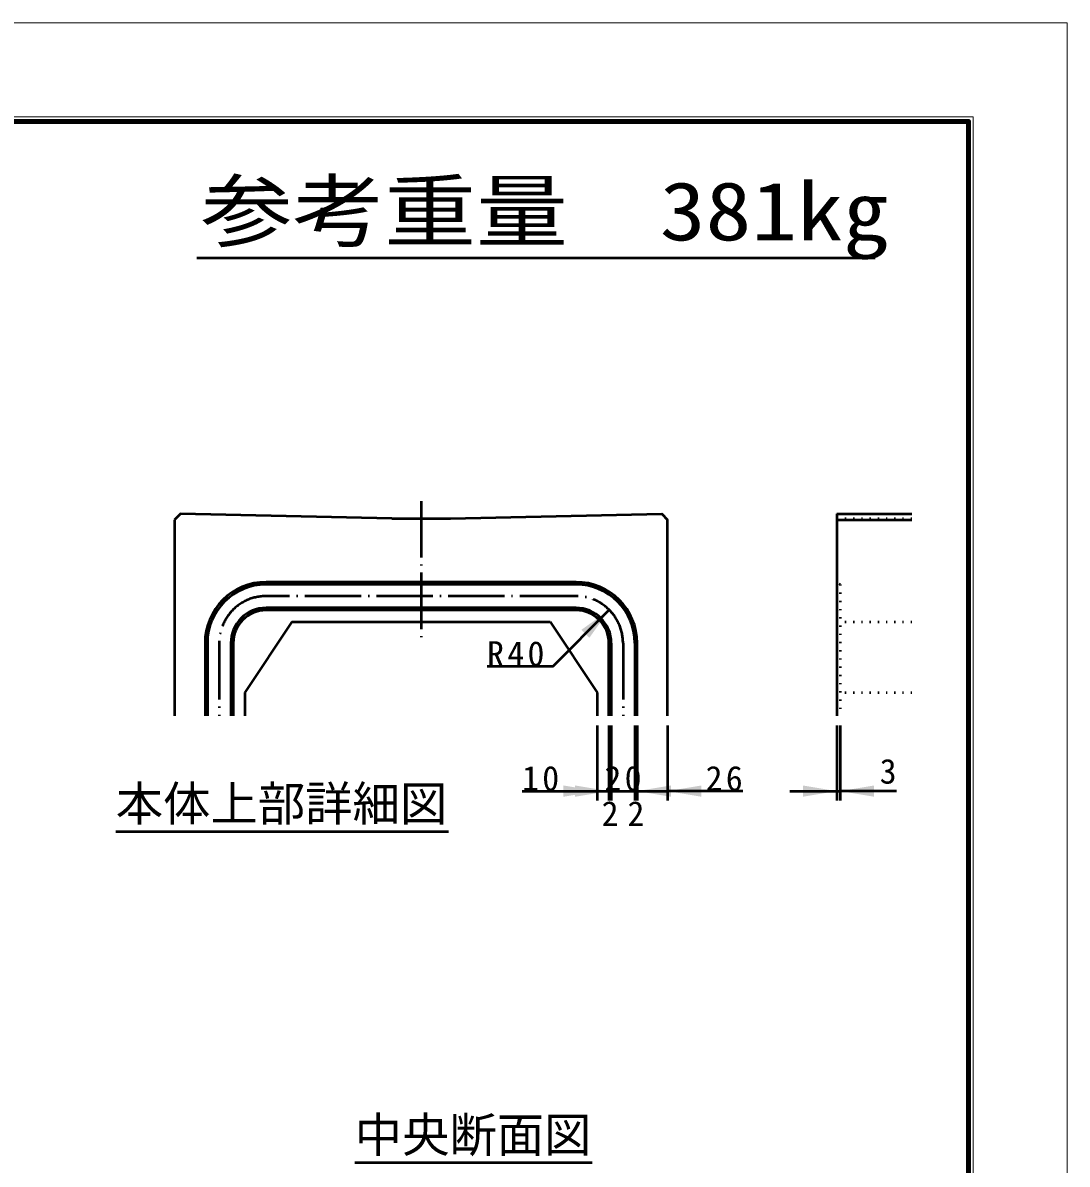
# Model space of a CAD drawing. Units: millimetres, scale not verified. Extents: x -2102 to 2102, y -1485 to 1485.
# Drawn here: x 991 to 2102, y 270 to 1485 of the extents above; entities that cross this region are included whole.
import ezdxf
from ezdxf.enums import TextEntityAlignment as Align

# ---------------------------------------------------------------- set-up
doc = ezdxf.new("R2010")
doc.units = ezdxf.units.MM
doc.header["$LTSCALE"] = 5
doc.linetypes.add('DOTTED', pattern=[1.75, 0.25, -1.5])
doc.linetypes.add('LONG_DASHED_DOTTED', pattern=[15.25, 12, -1.5, 0.25, -1.5])
doc.layers.add('0-0_V-nasSTD', color=7, linetype='Continuous', lineweight=35)
doc.layers.add('0-1_0', color=7, linetype='Continuous', lineweight=50)
doc.styles.add('ＭＳ ゴシック', font='')
doc.styles.get('ＭＳ ゴシック').set_extended_font_data('MS Gothic')

msp = doc.modelspace()

# ---------------------------------------------------------------- linework, layer by layer
at = {"layer": '0-0_V-nasSTD', "lineweight": 18}
for points in [[(-2102.5, -1485), (-2102.5, 1485), (2102.5, 1485), (2102.5, -1485)], [(-2002.5, -1385), (-2002.5, 1385), (2002.5, 1385), (2002.5, -1385)]]:
    msp.add_lwpolyline(points, close=True, dxfattribs=at)
at = {"layer": '0-0_V-nasSTD', "lineweight": 100}
msp.add_lwpolyline([(-1997.5, 1380), (-1997.5, -1380), (1997.5, -1380), (1997.5, 1380)], close=True, dxfattribs=at)
at = {"layer": '0-0_V-nasSTD'}
for points in [[(1585.339, 838.975), (1593.824, 830.489), (1615.037, 860.188)], [(1566.182, 661.332), (1566.182, 673.332), (1602.182, 667.332)], [(1578.682, 661.332), (1578.682, 673.332), (1614.682, 667.332)], [(1644.682, 667.332), (1680.682, 661.332), (1680.682, 673.332)], [(1677.182, 667.332), (1713.182, 661.332), (1713.182, 673.332)], [(1821.182, 661.332), (1821.182, 673.332), (1857.182, 667.332)], [(1860.932, 667.332), (1896.932, 661.332), (1896.932, 673.332)]]:
    msp.add_solid(points, dxfattribs=at)
at = {"layer": '0-1_0'}
for p, q in [((1176.036, 1234.753), (1898.036, 1234.753)), ((1857.182, 962.332), (1937.182, 962.332)), ((1857.182, 962.332), (1857.182, 747.332)), ((1152.182, 956.082), (1152.182, 747.332)), ((1383.432, 957.332), (1445.932, 957.332)), ((1677.182, 747.332), (1677.182, 956.082)), ((1857.182, 956.082), (1937.182, 956.082)), ((1579.682, 889.832), (1249.682, 889.832)), ((1579.682, 887.332), (1249.682, 887.332)), ((1579.682, 862.332), (1249.682, 862.332)), ((1579.682, 859.832), (1249.682, 859.832)), ((1554.933, 800.084), (1615.037, 860.188)), ((1277.182, 847.332), (1227.182, 772.332)), ((1277.182, 847.332), (1552.182, 847.332)), ((1552.182, 847.332), (1602.182, 772.332)), ((1184.682, 824.832), (1184.682, 747.332)), ((1187.182, 824.832), (1187.182, 747.332)), ((1212.182, 824.832), (1212.182, 747.332)), ((1214.682, 824.832), (1214.682, 747.332)), ((1614.682, 747.332), (1614.682, 824.832)), ((1617.182, 824.832), (1617.182, 747.332)), ((1642.182, 824.832), (1642.182, 747.332)), ((1644.682, 747.332), (1644.682, 824.832)), ((1554.933, 800.084), (1484.933, 800.084)), ((1227.182, 772.332), (1227.182, 747.332)), ((1602.182, 772.332), (1602.182, 747.332)), ((1602.182, 737.332), (1602.182, 657.332)), ((1614.682, 737.332), (1614.682, 657.332)), ((1617.182, 737.332), (1617.182, 657.332)), ((1642.182, 737.332), (1642.182, 657.332)), ((1644.682, 737.332), (1644.682, 657.332)), ((1677.182, 737.332), (1677.182, 657.332)), ((1857.182, 737.332), (1857.182, 657.332)), ((1860.932, 737.332), (1860.932, 657.332)), ((1522.182, 667.332), (1602.182, 667.332)), ((1602.182, 667.332), (1614.682, 667.332)), ((1757.182, 667.332), (1677.182, 667.332)), ((1807.182, 667.332), (1857.182, 667.332)), ((1857.182, 667.332), (1860.932, 667.332)), ((1920.932, 667.332), (1860.932, 667.332)), ((1089.714, 624.498), (1443.723, 624.498)), ((1344.066, 272.045), (1596.873, 272.045))]:
    msp.add_line(p, q, dxfattribs=at)
at = {"layer": '0-1_0', "linetype": 'LONG_DASHED_DOTTED'}
for p, q in [((1414.682, 976.082), (1414.682, 828.582)), ((1579.682, 874.832), (1249.682, 874.832)), ((1199.682, 824.832), (1199.682, 747.332)), ((1629.682, 824.832), (1629.682, 747.332))]:
    msp.add_line(p, q, dxfattribs=at)
at = {"layer": '0-1_0', "linetype": 'DOTTED'}
for p, q in [((1857.182, 957.332), (1937.182, 957.332)), ((1860.932, 887.332), (1857.182, 889.832)), ((1860.932, 887.332), (1860.932, 747.332)), ((1857.182, 859.832), (1860.932, 862.332)), ((1857.182, 847.332), (1937.182, 847.332)), ((1857.182, 772.332), (1937.182, 772.332))]:
    msp.add_line(p, q, dxfattribs=at)
at = {"layer": '0-1_0'}
for points in [[(1383.432, 957.332), (1158.432, 962.332), (1152.182, 956.082)], [(1445.932, 957.332), (1670.932, 962.332), (1677.182, 956.082)], [(1614.682, 667.332), (1617.182, 667.332), (1642.182, 667.332), (1644.682, 667.332), (1677.182, 667.332)]]:
    msp.add_lwpolyline(points, dxfattribs=at)
for centre, radius, start, end in [((1249.682, 824.832), 65, 90, 180), ((1249.682, 824.832), 62.5, 90, 180), ((1579.682, 824.832), 65, 0, 90), ((1579.682, 824.832), 62.5, 0, 90), ((1249.682, 824.832), 37.5, 90, 180), ((1249.682, 824.832), 35, 90, 180), ((1579.682, 824.832), 37.5, 0, 90), ((1579.682, 824.832), 35, 0, 90)]:
    msp.add_arc(centre, radius, start, end, dxfattribs=at)
at = {"layer": '0-1_0', "linetype": 'LONG_DASHED_DOTTED'}
for centre, start, end in [((1249.682, 824.832), 90, 180), ((1579.682, 824.832), 0, 90)]:
    msp.add_arc(centre, 50, start, end, dxfattribs=at)

# ---------------------------------------------------------------- texts
at = {"layer": '0-0_V-nasSTD', "style": 'ＭＳ ゴシック', "width": 1.15}
msp.add_text('参考重量\u3000381kg', height=62.32, dxfattribs=at).set_placement((1180.036, 1234.753), align=Align.BOTTOM_LEFT)
at = {"layer": '0-0_V-nasSTD', "style": 'ＭＳ ゴシック'}
for s, height, p in [('3', 26.39, (1902.932, 667.332)), ('本体上部詳細図', 36.95, (1089.714, 624.498)), ('2', 26.39, (1606.932, 622.332)), ('2', 26.39, (1634.432, 622.332)), ('中央断面図', 36.95, (1344.066, 272.045))]:
    msp.add_text(s, height=height, dxfattribs=at).set_placement(p, align=Align.BOTTOM_LEFT)
at = {"layer": '0-0_V-nasSTD', "char_height": 26.39, "attachment_point": 7, "style": 'ＭＳ ゴシック'}
for s, insert in [('\\T1.2;R40', (1484.933, 800.084)), ('\\T1.2;10', (1522.182, 667.332)), ('\\T1.2;20', (1609.882, 667.332)), ('\\T1.2;26', (1717.582, 667.332))]:
    msp.add_mtext(s, dxfattribs=dict(at, insert=insert))

doc.saveas('drawing.dxf')
